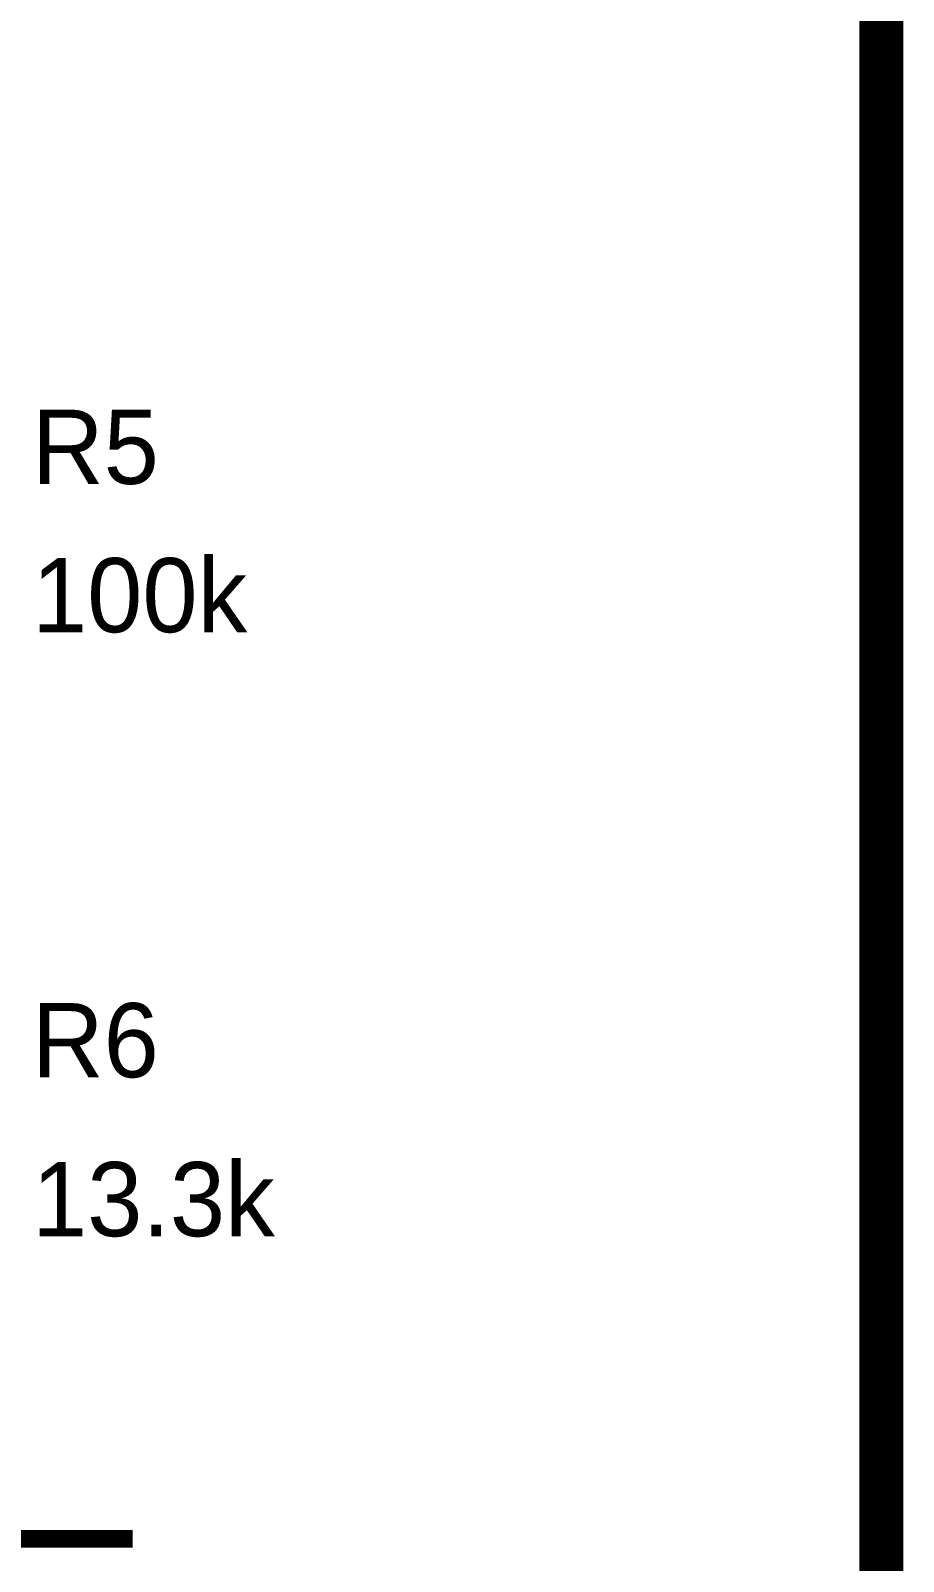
# Model space of a CAD drawing. Header units: millimetres. Extents: x 0 to 19, y 0 to 9.5.
# Drawn here: x 6.832 to 7.415, y 6.185 to 7.207 of the extents above; entities that cross this region are included whole.
import ezdxf

# ---------------------------------------------------------------- set-up
doc = ezdxf.new("R2010")
doc.units = ezdxf.units.MM
doc.header["$MEASUREMENT"] = 0
doc.layers.add('Sheet', color=255, linetype='Continuous')

msp = doc.modelspace()

# ---------------------------------------------------------------- linework, layer by layer
at = {"layer": 'Sheet'}
for points, const_width in [([(7.4, 9.2997), (7.4, 0.1998)], 0.0295), ([(6.7001, 6.1997), (6.9004, 6.1997)], 0.0118)]:
    msp.add_lwpolyline(points, dxfattribs=dict(at, const_width=const_width))

# ---------------------------------------------------------------- texts
for s, p in [('R5', (6.8332, 6.9039)), ('100k', (6.8332, 6.8049)), ('R6', (6.8332, 6.5078)), ('13.3k', (6.8332, 6.4017))]:
    msp.add_text(s, height=0.04952, dxfattribs=at).set_placement(p)

doc.saveas('drawing.dxf')
